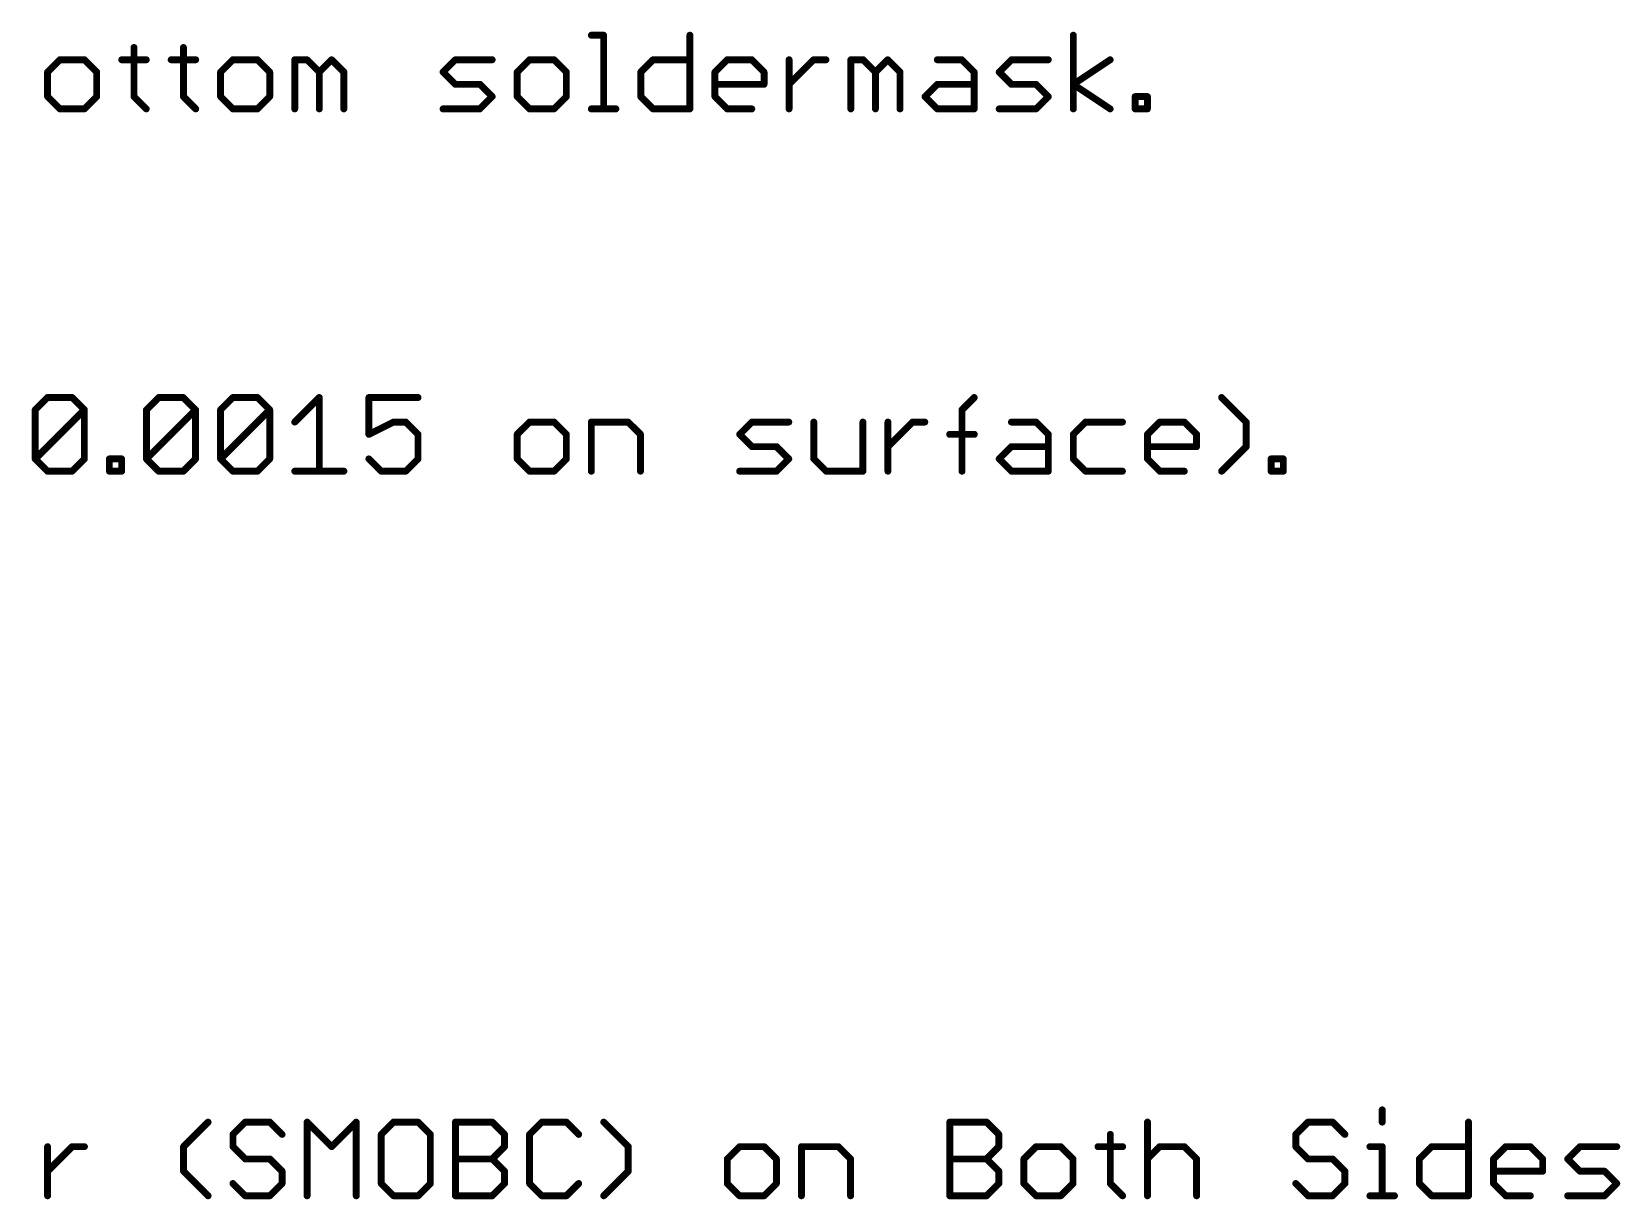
# Model space of a CAD drawing. Extents: x -1.41 to 8.41, y -3.01 to 3.01.
# Drawn here: x 5.614 to 6.994, y 0.085 to 1.1 of the extents above; entities that cross this region are included whole.
import ezdxf

# ---------------------------------------------------------------- set-up
doc = ezdxf.new("R2010")
doc.units = 0
doc.layers.add('52', color=253, linetype='CONTINUOUS')

msp = doc.modelspace()

# ---------------------------------------------------------------- linework, layer by layer
at = {"layer": '52', "const_width": 0.006}
for points in [[(6.099998, 1.097055), (6.110674, 1.097055)], [(6.110674, 1.097055), (6.110674, 1.033)], [(6.185671, 1.097055), (6.185671, 1.033)], [(6.518955, 1.033), (6.518955, 1.097055)], [(5.638004, 1.075703), (5.627328, 1.065027)], [(5.659356, 1.075703), (5.638004, 1.075703)], [(5.670031, 1.065027), (5.659356, 1.075703)], [(5.691783, 1.075703), (5.713135, 1.075703)], [(5.702459, 1.086379), (5.702459, 1.043676)], [(5.734753, 1.075703), (5.756105, 1.075703)], [(5.745429, 1.086379), (5.745429, 1.043676)], [(5.788399, 1.075703), (5.777723, 1.065027)], [(5.80975, 1.075703), (5.788399, 1.075703)], [(5.820426, 1.065027), (5.80975, 1.075703)], [(5.842178, 1.033), (5.842178, 1.075703)], [(5.842178, 1.075703), (5.852854, 1.075703)], [(5.852854, 1.075703), (5.86353, 1.065027)], [(5.86353, 1.065027), (5.874205, 1.075703)], [(5.874205, 1.075703), (5.884881, 1.065027)], [(5.971088, 1.065027), (5.981764, 1.075703)], [(5.981764, 1.075703), (6.013791, 1.075703)], [(6.046219, 1.075703), (6.035543, 1.065027)], [(6.06757, 1.075703), (6.046219, 1.075703)], [(6.078246, 1.065027), (6.06757, 1.075703)], [(6.142968, 1.065027), (6.153644, 1.075703)], [(6.153644, 1.075703), (6.185671, 1.075703)], [(6.207423, 1.065027), (6.218099, 1.075703)], [(6.218099, 1.075703), (6.23945, 1.075703)], [(6.23945, 1.075703), (6.250126, 1.065027)], [(6.271878, 1.033), (6.271878, 1.075703)], [(6.271878, 1.054352), (6.293229, 1.075703)], [(6.293229, 1.075703), (6.303905, 1.075703)], [(6.32559, 1.033), (6.32559, 1.075703)], [(6.32559, 1.075703), (6.336266, 1.075703)], [(6.336266, 1.075703), (6.346942, 1.065027)], [(6.346942, 1.065027), (6.357618, 1.075703)], [(6.357618, 1.075703), (6.368294, 1.065027)], [(6.400721, 1.075703), (6.422073, 1.075703)], [(6.422073, 1.075703), (6.432749, 1.065027)], [(6.4545, 1.065027), (6.465176, 1.075703)], [(6.465176, 1.075703), (6.497203, 1.075703)], [(6.518955, 1.054352), (6.550983, 1.075703)], [(5.627328, 1.065027), (5.627328, 1.043676)], [(5.670031, 1.043676), (5.670031, 1.065027)], [(5.777723, 1.065027), (5.777723, 1.043676)], [(5.820426, 1.043676), (5.820426, 1.065027)], [(5.86353, 1.065027), (5.86353, 1.033)], [(5.884881, 1.065027), (5.884881, 1.033)], [(5.981764, 1.054352), (5.971088, 1.065027)], [(6.035543, 1.065027), (6.035543, 1.043676)], [(6.078246, 1.043676), (6.078246, 1.065027)], [(6.142968, 1.043676), (6.142968, 1.065027)], [(6.207423, 1.043676), (6.207423, 1.065027)], [(6.250126, 1.065027), (6.250126, 1.054352)], [(6.346942, 1.065027), (6.346942, 1.033)], [(6.368294, 1.065027), (6.368294, 1.033)], [(6.432749, 1.065027), (6.432749, 1.033)], [(6.465176, 1.054352), (6.4545, 1.065027)], [(6.003115, 1.054352), (5.981764, 1.054352)], [(6.013791, 1.043676), (6.003115, 1.054352)], [(6.250126, 1.054352), (6.207423, 1.054352)], [(6.390045, 1.043676), (6.400721, 1.054352)], [(6.400721, 1.054352), (6.432749, 1.054352)], [(6.486528, 1.054352), (6.465176, 1.054352)], [(6.497203, 1.043676), (6.486528, 1.054352)], [(6.550983, 1.033), (6.518955, 1.054352)], [(5.627328, 1.043676), (5.638004, 1.033)], [(5.638004, 1.033), (5.659356, 1.033)], [(5.659356, 1.033), (5.670031, 1.043676)], [(5.702459, 1.043676), (5.713135, 1.033)], [(5.745429, 1.043676), (5.756105, 1.033)], [(5.777723, 1.043676), (5.788399, 1.033)], [(5.788399, 1.033), (5.80975, 1.033)], [(5.80975, 1.033), (5.820426, 1.043676)], [(5.971088, 1.033), (6.003115, 1.033)], [(6.003115, 1.033), (6.013791, 1.043676)], [(6.035543, 1.043676), (6.046219, 1.033)], [(6.046219, 1.033), (6.06757, 1.033)], [(6.06757, 1.033), (6.078246, 1.043676)], [(6.099998, 1.033), (6.12135, 1.033)], [(6.153644, 1.033), (6.142968, 1.043676)], [(6.185671, 1.033), (6.153644, 1.033)], [(6.218099, 1.033), (6.207423, 1.043676)], [(6.23945, 1.033), (6.218099, 1.033)], [(6.400721, 1.033), (6.390045, 1.043676)], [(6.432749, 1.033), (6.400721, 1.033)], [(6.4545, 1.033), (6.486528, 1.033)], [(6.486528, 1.033), (6.497203, 1.043676)], [(6.572668, 1.033), (6.572668, 1.043676)], [(6.572668, 1.043676), (6.583344, 1.043676)], [(6.583344, 1.033), (6.572668, 1.033)], [(6.583344, 1.043676), (6.583344, 1.033)], [(5.616586, 0.771379), (5.627261, 0.782055)], [(5.616586, 0.728676), (5.616586, 0.771379)], [(5.616586, 0.728676), (5.659289, 0.771379)], [(5.627261, 0.782055), (5.648613, 0.782055)], [(5.648613, 0.782055), (5.659289, 0.771379)], [(5.659289, 0.771379), (5.659289, 0.728676)], [(5.713268, 0.771379), (5.723944, 0.782055)], [(5.713268, 0.728676), (5.713268, 0.771379)], [(5.713268, 0.728676), (5.755971, 0.771379)], [(5.723944, 0.782055), (5.745296, 0.782055)], [(5.745296, 0.782055), (5.755971, 0.771379)], [(5.755971, 0.771379), (5.755971, 0.728676)], [(5.777723, 0.771379), (5.788399, 0.782055)], [(5.777723, 0.728676), (5.777723, 0.771379)], [(5.777723, 0.728676), (5.820426, 0.771379)], [(5.788399, 0.782055), (5.80975, 0.782055)], [(5.80975, 0.782055), (5.820426, 0.771379)], [(5.820426, 0.771379), (5.820426, 0.728676)], [(5.842178, 0.760703), (5.86353, 0.782055)], [(5.86353, 0.782055), (5.86353, 0.718)], [(5.949336, 0.782055), (5.906633, 0.782055)], [(5.906633, 0.782055), (5.906633, 0.750027)], [(6.422206, 0.771379), (6.432882, 0.782055)], [(6.422206, 0.718), (6.422206, 0.771379)], [(6.669217, 0.760703), (6.647865, 0.782055)], [(5.906633, 0.750027), (5.927985, 0.760703)], [(5.927985, 0.760703), (5.93866, 0.760703)], [(5.93866, 0.760703), (5.949336, 0.750027)], [(6.046219, 0.760703), (6.035543, 0.750027)], [(6.06757, 0.760703), (6.046219, 0.760703)], [(6.078246, 0.750027), (6.06757, 0.760703)], [(6.099998, 0.718), (6.099998, 0.760703)], [(6.099998, 0.760703), (6.132025, 0.760703)], [(6.132025, 0.760703), (6.142701, 0.750027)], [(6.228908, 0.750027), (6.239584, 0.760703)], [(6.239584, 0.760703), (6.271611, 0.760703)], [(6.293363, 0.760703), (6.293363, 0.728676)], [(6.336066, 0.718), (6.336066, 0.760703)], [(6.357818, 0.718), (6.357818, 0.760703)], [(6.357818, 0.739352), (6.379169, 0.760703)], [(6.379169, 0.760703), (6.389845, 0.760703)], [(6.465176, 0.760703), (6.486528, 0.760703)], [(6.486528, 0.760703), (6.497203, 0.750027)], [(6.529631, 0.760703), (6.518955, 0.750027)], [(6.561658, 0.760703), (6.529631, 0.760703)], [(6.58341, 0.750027), (6.594086, 0.760703)], [(6.594086, 0.760703), (6.615438, 0.760703)], [(6.615438, 0.760703), (6.626113, 0.750027)], [(6.669217, 0.739352), (6.669217, 0.760703)], [(5.949336, 0.750027), (5.949336, 0.728676)], [(6.035543, 0.750027), (6.035543, 0.728676)], [(6.078246, 0.728676), (6.078246, 0.750027)], [(6.142701, 0.750027), (6.142701, 0.718)], [(6.239584, 0.739352), (6.228908, 0.750027)], [(6.41153, 0.750027), (6.432882, 0.750027)], [(6.497203, 0.750027), (6.497203, 0.718)], [(6.518955, 0.750027), (6.518955, 0.728676)], [(6.58341, 0.728676), (6.58341, 0.750027)], [(6.626113, 0.750027), (6.626113, 0.739352)], [(6.260935, 0.739352), (6.239584, 0.739352)], [(6.271611, 0.728676), (6.260935, 0.739352)], [(6.4545, 0.728676), (6.465176, 0.739352)], [(6.465176, 0.739352), (6.497203, 0.739352)], [(6.626113, 0.739352), (6.58341, 0.739352)], [(6.647865, 0.718), (6.669217, 0.739352)], [(5.627261, 0.718), (5.616586, 0.728676)], [(5.648613, 0.718), (5.627261, 0.718)], [(5.659289, 0.728676), (5.648613, 0.718)], [(5.681041, 0.718), (5.681041, 0.728676)], [(5.681041, 0.728676), (5.691716, 0.728676)], [(5.691716, 0.718), (5.681041, 0.718)], [(5.691716, 0.728676), (5.691716, 0.718)], [(5.723944, 0.718), (5.713268, 0.728676)], [(5.745296, 0.718), (5.723944, 0.718)], [(5.755971, 0.728676), (5.745296, 0.718)], [(5.788399, 0.718), (5.777723, 0.728676)], [(5.80975, 0.718), (5.788399, 0.718)], [(5.820426, 0.728676), (5.80975, 0.718)], [(5.842178, 0.718), (5.884881, 0.718)], [(5.917309, 0.718), (5.906633, 0.728676)], [(5.93866, 0.718), (5.917309, 0.718)], [(5.949336, 0.728676), (5.93866, 0.718)], [(6.035543, 0.728676), (6.046219, 0.718)], [(6.046219, 0.718), (6.06757, 0.718)], [(6.06757, 0.718), (6.078246, 0.728676)], [(6.228908, 0.718), (6.260935, 0.718)], [(6.260935, 0.718), (6.271611, 0.728676)], [(6.293363, 0.728676), (6.304039, 0.718)], [(6.304039, 0.718), (6.336066, 0.718)], [(6.465176, 0.718), (6.4545, 0.728676)], [(6.497203, 0.718), (6.465176, 0.718)], [(6.518955, 0.728676), (6.529631, 0.718)], [(6.529631, 0.718), (6.561658, 0.718)], [(6.594086, 0.718), (6.58341, 0.728676)], [(6.615438, 0.718), (6.594086, 0.718)], [(6.690835, 0.718), (6.690835, 0.728676)], [(6.690835, 0.728676), (6.701511, 0.728676)], [(6.701511, 0.718), (6.690835, 0.718)], [(6.701511, 0.728676), (6.701511, 0.718)], [(6.787451, 0.16273), (6.787451, 0.152055)], [(5.745496, 0.130703), (5.766847, 0.152055)], [(5.799141, 0.152055), (5.788466, 0.141379)], [(5.820493, 0.152055), (5.799141, 0.152055)], [(5.831169, 0.141379), (5.820493, 0.152055)], [(5.852921, 0.088), (5.852921, 0.152055)], [(5.852921, 0.152055), (5.874272, 0.130703)], [(5.874272, 0.130703), (5.895624, 0.152055)], [(5.895624, 0.152055), (5.895624, 0.088)], [(5.928051, 0.152055), (5.917376, 0.141379)], [(5.949403, 0.152055), (5.928051, 0.152055)], [(5.960079, 0.141379), (5.949403, 0.152055)], [(5.981831, 0.088), (5.981831, 0.152055)], [(5.981831, 0.152055), (6.013858, 0.152055)], [(6.013858, 0.152055), (6.024534, 0.141379)], [(6.056961, 0.152055), (6.046286, 0.141379)], [(6.078313, 0.152055), (6.056961, 0.152055)], [(6.088989, 0.141379), (6.078313, 0.152055)], [(6.132092, 0.130703), (6.110741, 0.152055)], [(6.41153, 0.088), (6.41153, 0.152055)], [(6.41153, 0.152055), (6.443558, 0.152055)], [(6.443558, 0.152055), (6.454234, 0.141379)], [(6.58341, 0.152055), (6.58341, 0.088)], [(6.722996, 0.152055), (6.71232, 0.141379)], [(6.744348, 0.152055), (6.722996, 0.152055)], [(6.755023, 0.141379), (6.744348, 0.152055)], [(6.862448, 0.152055), (6.862448, 0.088)], [(5.788466, 0.141379), (5.788466, 0.130703)], [(5.917376, 0.141379), (5.917376, 0.098676)], [(5.960079, 0.098676), (5.960079, 0.141379)], [(6.024534, 0.141379), (6.024534, 0.130703)], [(6.046286, 0.141379), (6.046286, 0.098676)], [(6.454234, 0.141379), (6.454234, 0.130703)], [(6.551116, 0.141379), (6.551116, 0.098676)], [(6.71232, 0.141379), (6.71232, 0.130703)], [(5.627328, 0.088), (5.627328, 0.130703)], [(5.627328, 0.109352), (5.64868, 0.130703)], [(5.64868, 0.130703), (5.659356, 0.130703)], [(5.745496, 0.109352), (5.745496, 0.130703)], [(5.788466, 0.130703), (5.799141, 0.120027)], [(6.024534, 0.130703), (6.013858, 0.120027)], [(6.132092, 0.109352), (6.132092, 0.130703)], [(6.228841, 0.130703), (6.218165, 0.120027)], [(6.250193, 0.130703), (6.228841, 0.130703)], [(6.260869, 0.120027), (6.250193, 0.130703)], [(6.28262, 0.088), (6.28262, 0.130703)], [(6.28262, 0.130703), (6.314648, 0.130703)], [(6.314648, 0.130703), (6.325324, 0.120027)], [(6.454234, 0.130703), (6.443558, 0.120027)], [(6.486661, 0.130703), (6.475985, 0.120027)], [(6.508013, 0.130703), (6.486661, 0.130703)], [(6.518688, 0.120027), (6.508013, 0.130703)], [(6.54044, 0.130703), (6.561792, 0.130703)], [(6.58341, 0.120027), (6.594086, 0.130703)], [(6.594086, 0.130703), (6.615438, 0.130703)], [(6.615438, 0.130703), (6.626113, 0.120027)], [(6.71232, 0.130703), (6.722996, 0.120027)], [(6.776775, 0.130703), (6.787451, 0.130703)], [(6.787451, 0.130703), (6.787451, 0.088)], [(6.819745, 0.120027), (6.830421, 0.130703)], [(6.830421, 0.130703), (6.862448, 0.130703)], [(6.8842, 0.120027), (6.894876, 0.130703)], [(6.894876, 0.130703), (6.916227, 0.130703)], [(6.916227, 0.130703), (6.926903, 0.120027)], [(6.948655, 0.120027), (6.959331, 0.130703)], [(6.959331, 0.130703), (6.991358, 0.130703)], [(5.766847, 0.088), (5.745496, 0.109352)], [(5.799141, 0.120027), (5.820493, 0.120027)], [(5.820493, 0.120027), (5.831169, 0.109352)], [(5.831169, 0.109352), (5.831169, 0.098676)], [(5.981831, 0.120027), (6.013858, 0.120027)], [(6.013858, 0.120027), (6.024534, 0.109352)], [(6.024534, 0.109352), (6.024534, 0.098676)], [(6.110741, 0.088), (6.132092, 0.109352)], [(6.218165, 0.120027), (6.218165, 0.098676)], [(6.260869, 0.098676), (6.260869, 0.120027)], [(6.325324, 0.120027), (6.325324, 0.088)], [(6.41153, 0.120027), (6.443558, 0.120027)], [(6.443558, 0.120027), (6.454234, 0.109352)], [(6.454234, 0.109352), (6.454234, 0.098676)], [(6.475985, 0.120027), (6.475985, 0.098676)], [(6.518688, 0.098676), (6.518688, 0.120027)], [(6.626113, 0.120027), (6.626113, 0.088)], [(6.722996, 0.120027), (6.744348, 0.120027)], [(6.744348, 0.120027), (6.755023, 0.109352)], [(6.755023, 0.109352), (6.755023, 0.098676)], [(6.819745, 0.098676), (6.819745, 0.120027)], [(6.8842, 0.098676), (6.8842, 0.120027)], [(6.926903, 0.109352), (6.8842, 0.109352)], [(6.926903, 0.120027), (6.926903, 0.109352)], [(6.959331, 0.109352), (6.948655, 0.120027)], [(6.980682, 0.109352), (6.959331, 0.109352)], [(6.991358, 0.098676), (6.980682, 0.109352)], [(5.799141, 0.088), (5.788466, 0.098676)], [(5.831169, 0.098676), (5.820493, 0.088)], [(5.917376, 0.098676), (5.928051, 0.088)], [(5.949403, 0.088), (5.960079, 0.098676)], [(6.024534, 0.098676), (6.013858, 0.088)], [(6.046286, 0.098676), (6.056961, 0.088)], [(6.078313, 0.088), (6.088989, 0.098676)], [(6.218165, 0.098676), (6.228841, 0.088)], [(6.250193, 0.088), (6.260869, 0.098676)], [(6.454234, 0.098676), (6.443558, 0.088)], [(6.475985, 0.098676), (6.486661, 0.088)], [(6.508013, 0.088), (6.518688, 0.098676)], [(6.551116, 0.098676), (6.561792, 0.088)], [(6.722996, 0.088), (6.71232, 0.098676)], [(6.755023, 0.098676), (6.744348, 0.088)], [(6.830421, 0.088), (6.819745, 0.098676)], [(6.894876, 0.088), (6.8842, 0.098676)], [(6.980682, 0.088), (6.991358, 0.098676)], [(5.820493, 0.088), (5.799141, 0.088)], [(5.928051, 0.088), (5.949403, 0.088)], [(6.013858, 0.088), (5.981831, 0.088)], [(6.056961, 0.088), (6.078313, 0.088)], [(6.228841, 0.088), (6.250193, 0.088)], [(6.443558, 0.088), (6.41153, 0.088)], [(6.486661, 0.088), (6.508013, 0.088)], [(6.744348, 0.088), (6.722996, 0.088)], [(6.776775, 0.088), (6.798127, 0.088)], [(6.862448, 0.088), (6.830421, 0.088)], [(6.916227, 0.088), (6.894876, 0.088)], [(6.948655, 0.088), (6.980682, 0.088)]]:
    msp.add_lwpolyline(points, dxfattribs=at)
at = {"layer": '52', "const_width": 0.003}
for points in [[(6.099998, 1.098555, 1), (6.099998, 1.095555)], [(6.112174, 1.097055, 1), (6.109174, 1.097055)], [(6.110674, 1.095555, 1), (6.110674, 1.098555)], [(6.187171, 1.097055, 1), (6.184171, 1.097055)], [(6.520455, 1.097055, 1), (6.517455, 1.097055)], [(5.638004, 1.077203, 1), (5.638004, 1.074203)], [(5.639065, 1.074642, 1), (5.636943, 1.076764)], [(5.660416, 1.076764, 1), (5.658295, 1.074642)], [(5.659356, 1.074203, 1), (5.659356, 1.077203)], [(5.691783, 1.077203, 1), (5.691783, 1.074203)], [(5.703959, 1.086379, 1), (5.700959, 1.086379)], [(5.713135, 1.074203, 1), (5.713135, 1.077203)], [(5.734753, 1.077203, 1), (5.734753, 1.074203)], [(5.746929, 1.086379, 1), (5.743929, 1.086379)], [(5.756105, 1.074203, 1), (5.756105, 1.077203)], [(5.788399, 1.077203, 1), (5.788399, 1.074203)], [(5.78946, 1.074642, 1), (5.787338, 1.076764)], [(5.810811, 1.076764, 1), (5.80869, 1.074642)], [(5.80975, 1.074203, 1), (5.80975, 1.077203)], [(5.843678, 1.075703, 1), (5.840678, 1.075703)], [(5.842178, 1.077203, 1), (5.842178, 1.074203)], [(5.853914, 1.076764, 1), (5.851793, 1.074642)], [(5.852854, 1.074203, 1), (5.852854, 1.077203)], [(5.875266, 1.076764, 1), (5.873145, 1.074642)], [(5.875266, 1.074642, 1), (5.873145, 1.076764)], [(5.981764, 1.077203, 1), (5.981764, 1.074203)], [(5.982824, 1.074642, 1), (5.980703, 1.076764)], [(6.013791, 1.074203, 1), (6.013791, 1.077203)], [(6.046219, 1.077203, 1), (6.046219, 1.074203)], [(6.047279, 1.074642, 1), (6.045158, 1.076764)], [(6.068631, 1.076764, 1), (6.06651, 1.074642)], [(6.06757, 1.074203, 1), (6.06757, 1.077203)], [(6.153644, 1.077203, 1), (6.153644, 1.074203)], [(6.154704, 1.074642, 1), (6.152583, 1.076764)], [(6.185671, 1.074203, 1), (6.185671, 1.077203)], [(6.218099, 1.077203, 1), (6.218099, 1.074203)], [(6.219159, 1.074642, 1), (6.217038, 1.076764)], [(6.240511, 1.076764, 1), (6.23839, 1.074642)], [(6.23945, 1.074203, 1), (6.23945, 1.077203)], [(6.273378, 1.075703, 1), (6.270378, 1.075703)], [(6.293229, 1.077203, 1), (6.293229, 1.074203)], [(6.29429, 1.074642, 1), (6.292169, 1.076764)], [(6.303905, 1.074203, 1), (6.303905, 1.077203)], [(6.32709, 1.075703, 1), (6.32409, 1.075703)], [(6.32559, 1.077203, 1), (6.32559, 1.074203)], [(6.337327, 1.076764, 1), (6.335205, 1.074642)], [(6.336266, 1.074203, 1), (6.336266, 1.077203)], [(6.358678, 1.076764, 1), (6.356557, 1.074642)], [(6.358678, 1.074642, 1), (6.356557, 1.076764)], [(6.400721, 1.077203, 1), (6.400721, 1.074203)], [(6.423133, 1.076764, 1), (6.421012, 1.074642)], [(6.422073, 1.074203, 1), (6.422073, 1.077203)], [(6.465176, 1.077203, 1), (6.465176, 1.074203)], [(6.466237, 1.074642, 1), (6.464115, 1.076764)], [(6.497203, 1.074203, 1), (6.497203, 1.077203)], [(6.551815, 1.074455, 1), (6.550151, 1.076951)], [(5.628828, 1.065027, 1), (5.625828, 1.065027)], [(5.626268, 1.066088, 1), (5.628389, 1.063967)], [(5.671531, 1.065027, 1), (5.668531, 1.065027)], [(5.668971, 1.063967, 1), (5.671092, 1.066088)], [(5.779223, 1.065027, 1), (5.776223, 1.065027)], [(5.776663, 1.066088, 1), (5.778784, 1.063967)], [(5.821926, 1.065027, 1), (5.818926, 1.065027)], [(5.819366, 1.063967, 1), (5.821487, 1.066088)], [(5.86503, 1.065027, 1), (5.86203, 1.065027)], [(5.862469, 1.066088, 1), (5.86459, 1.063967)], [(5.862469, 1.063967, 1), (5.86459, 1.066088)], [(5.886381, 1.065027, 1), (5.883381, 1.065027)], [(5.883821, 1.063967, 1), (5.885942, 1.066088)], [(5.972149, 1.066088, 1), (5.970027, 1.063967)], [(5.970027, 1.066088, 1), (5.972149, 1.063967)], [(6.037043, 1.065027, 1), (6.034043, 1.065027)], [(6.034482, 1.066088, 1), (6.036604, 1.063967)], [(6.079746, 1.065027, 1), (6.076746, 1.065027)], [(6.077186, 1.063967, 1), (6.079307, 1.066088)], [(6.144468, 1.065027, 1), (6.141468, 1.065027)], [(6.141907, 1.066088, 1), (6.144029, 1.063967)], [(6.208923, 1.065027, 1), (6.205923, 1.065027)], [(6.206362, 1.066088, 1), (6.208484, 1.063967)], [(6.251626, 1.065027, 1), (6.248626, 1.065027)], [(6.249065, 1.063967, 1), (6.251187, 1.066088)], [(6.348442, 1.065027, 1), (6.345442, 1.065027)], [(6.345881, 1.066088, 1), (6.348003, 1.063967)], [(6.345881, 1.063967, 1), (6.348003, 1.066088)], [(6.369794, 1.065027, 1), (6.366794, 1.065027)], [(6.367233, 1.063967, 1), (6.369354, 1.066088)], [(6.434249, 1.065027, 1), (6.431249, 1.065027)], [(6.431688, 1.063967, 1), (6.433809, 1.066088)], [(6.455561, 1.066088, 1), (6.45344, 1.063967)], [(6.45344, 1.066088, 1), (6.455561, 1.063967)], [(5.981764, 1.055852, 1), (5.981764, 1.052852)], [(5.980703, 1.053291, 1), (5.982824, 1.055412)], [(6.004176, 1.055412, 1), (6.002055, 1.053291)], [(6.003115, 1.052852, 1), (6.003115, 1.055852)], [(6.207423, 1.055852, 1), (6.207423, 1.052852)], [(6.248626, 1.054352, 1), (6.251626, 1.054352)], [(6.250126, 1.052852, 1), (6.250126, 1.055852)], [(6.270817, 1.055412, 1), (6.272939, 1.053291)], [(6.400721, 1.055852, 1), (6.400721, 1.052852)], [(6.401782, 1.053291, 1), (6.39966, 1.055412)], [(6.432749, 1.052852, 1), (6.432749, 1.055852)], [(6.465176, 1.055852, 1), (6.465176, 1.052852)], [(6.464115, 1.053291, 1), (6.466237, 1.055412)], [(6.487588, 1.055412, 1), (6.485467, 1.053291)], [(6.486528, 1.052852, 1), (6.486528, 1.055852)], [(6.519787, 1.0556, 1), (6.518123, 1.053103)], [(6.518123, 1.0556, 1), (6.519787, 1.053103)], [(5.625828, 1.043676, 1), (5.628828, 1.043676)], [(5.628389, 1.044736, 1), (5.626268, 1.042615)], [(5.638004, 1.0345, 1), (5.638004, 1.0315)], [(5.659356, 1.0315, 1), (5.659356, 1.0345)], [(5.668531, 1.043676, 1), (5.671531, 1.043676)], [(5.671092, 1.042615, 1), (5.668971, 1.044736)], [(5.70352, 1.044736, 1), (5.701398, 1.042615)], [(5.700959, 1.043676, 1), (5.703959, 1.043676)], [(5.74649, 1.044736, 1), (5.744368, 1.042615)], [(5.743929, 1.043676, 1), (5.746929, 1.043676)], [(5.776223, 1.043676, 1), (5.779223, 1.043676)], [(5.778784, 1.044736, 1), (5.776663, 1.042615)], [(5.788399, 1.0345, 1), (5.788399, 1.0315)], [(5.80975, 1.0315, 1), (5.80975, 1.0345)], [(5.818926, 1.043676, 1), (5.821926, 1.043676)], [(5.821487, 1.042615, 1), (5.819366, 1.044736)], [(5.971088, 1.0345, 1), (5.971088, 1.0315)], [(6.003115, 1.0315, 1), (6.003115, 1.0345)], [(6.014852, 1.042615, 1), (6.012731, 1.044736)], [(6.012731, 1.042615, 1), (6.014852, 1.044736)], [(6.036604, 1.044736, 1), (6.034482, 1.042615)], [(6.034043, 1.043676, 1), (6.037043, 1.043676)], [(6.046219, 1.0345, 1), (6.046219, 1.0315)], [(6.06757, 1.0315, 1), (6.06757, 1.0345)], [(6.076746, 1.043676, 1), (6.079746, 1.043676)], [(6.079307, 1.042615, 1), (6.077186, 1.044736)], [(6.099998, 1.0345, 1), (6.099998, 1.0315)], [(6.12135, 1.0315, 1), (6.12135, 1.0345)], [(6.144029, 1.044736, 1), (6.141907, 1.042615)], [(6.141468, 1.043676, 1), (6.144468, 1.043676)], [(6.153644, 1.0345, 1), (6.153644, 1.0315)], [(6.185671, 1.0315, 1), (6.185671, 1.0345)], [(6.208484, 1.044736, 1), (6.206362, 1.042615)], [(6.205923, 1.043676, 1), (6.208923, 1.043676)], [(6.218099, 1.0345, 1), (6.218099, 1.0315)], [(6.23945, 1.0315, 1), (6.23945, 1.0345)], [(6.391106, 1.044736, 1), (6.388985, 1.042615)], [(6.388985, 1.044736, 1), (6.391106, 1.042615)], [(6.400721, 1.0345, 1), (6.400721, 1.0315)], [(6.432749, 1.0315, 1), (6.432749, 1.0345)], [(6.4545, 1.0345, 1), (6.4545, 1.0315)], [(6.486528, 1.0315, 1), (6.486528, 1.0345)], [(6.498264, 1.042615, 1), (6.496143, 1.044736)], [(6.496143, 1.042615, 1), (6.498264, 1.044736)], [(6.550151, 1.031752, 1), (6.551815, 1.034248)], [(6.574168, 1.043676, 1), (6.571168, 1.043676)], [(6.572668, 1.045176, 1), (6.572668, 1.042176)], [(6.572668, 1.0345, 1), (6.572668, 1.0315)], [(6.584844, 1.043676, 1), (6.581844, 1.043676)], [(6.583344, 1.042176, 1), (6.583344, 1.045176)], [(6.583344, 1.0315, 1), (6.583344, 1.0345)], [(5.636943, 1.031939, 1), (5.639065, 1.034061)], [(5.658295, 1.034061, 1), (5.660416, 1.031939)], [(5.712074, 1.031939, 1), (5.714195, 1.034061)], [(5.755044, 1.031939, 1), (5.757165, 1.034061)], [(5.787338, 1.031939, 1), (5.78946, 1.034061)], [(5.80869, 1.034061, 1), (5.810811, 1.031939)], [(5.840678, 1.033, 1), (5.843678, 1.033)], [(5.86203, 1.033, 1), (5.86503, 1.033)], [(5.883381, 1.033, 1), (5.886381, 1.033)], [(6.002055, 1.034061, 1), (6.004176, 1.031939)], [(6.045158, 1.031939, 1), (6.047279, 1.034061)], [(6.06651, 1.034061, 1), (6.068631, 1.031939)], [(6.109174, 1.033, 1), (6.112174, 1.033)], [(6.152583, 1.031939, 1), (6.154704, 1.034061)], [(6.184171, 1.033, 1), (6.187171, 1.033)], [(6.217038, 1.031939, 1), (6.219159, 1.034061)], [(6.270378, 1.033, 1), (6.273378, 1.033)], [(6.32409, 1.033, 1), (6.32709, 1.033)], [(6.345442, 1.033, 1), (6.348442, 1.033)], [(6.366794, 1.033, 1), (6.369794, 1.033)], [(6.39966, 1.031939, 1), (6.401782, 1.034061)], [(6.431249, 1.033, 1), (6.434249, 1.033)], [(6.485467, 1.034061, 1), (6.487588, 1.031939)], [(6.517455, 1.033, 1), (6.520455, 1.033)], [(6.571168, 1.033, 1), (6.574168, 1.033)], [(6.581844, 1.033, 1), (6.584844, 1.033)], [(5.615525, 0.77244, 1), (5.617646, 0.770318)], [(5.618086, 0.771379, 1), (5.615086, 0.771379)], [(5.627261, 0.783555, 1), (5.627261, 0.780555)], [(5.628322, 0.780994, 1), (5.626201, 0.783115)], [(5.649674, 0.783115, 1), (5.647552, 0.780994)], [(5.648613, 0.780555, 1), (5.648613, 0.783555)], [(5.660789, 0.771379, 1), (5.657789, 0.771379)], [(5.66035, 0.770318, 1), (5.658228, 0.77244)], [(5.658228, 0.770318, 1), (5.66035, 0.77244)], [(5.714768, 0.771379, 1), (5.711768, 0.771379)], [(5.712208, 0.77244, 1), (5.714329, 0.770318)], [(5.723944, 0.783555, 1), (5.723944, 0.780555)], [(5.725005, 0.780994, 1), (5.722883, 0.783115)], [(5.746356, 0.783115, 1), (5.744235, 0.780994)], [(5.745296, 0.780555, 1), (5.745296, 0.783555)], [(5.757471, 0.771379, 1), (5.754471, 0.771379)], [(5.757032, 0.770318, 1), (5.754911, 0.77244)], [(5.754911, 0.770318, 1), (5.757032, 0.77244)], [(5.779223, 0.771379, 1), (5.776223, 0.771379)], [(5.776663, 0.77244, 1), (5.778784, 0.770318)], [(5.788399, 0.783555, 1), (5.788399, 0.780555)], [(5.78946, 0.780994, 1), (5.787338, 0.783115)], [(5.810811, 0.783115, 1), (5.80869, 0.780994)], [(5.80975, 0.780555, 1), (5.80975, 0.783555)], [(5.821926, 0.771379, 1), (5.818926, 0.771379)], [(5.821487, 0.770318, 1), (5.819366, 0.77244)], [(5.819366, 0.770318, 1), (5.821487, 0.77244)], [(5.86503, 0.782055, 1), (5.86203, 0.782055)], [(5.86459, 0.780994, 1), (5.862469, 0.783115)], [(5.906633, 0.783555, 1), (5.906633, 0.780555)], [(5.908133, 0.782055, 1), (5.905133, 0.782055)], [(5.949336, 0.780555, 1), (5.949336, 0.783555)], [(6.423706, 0.771379, 1), (6.420706, 0.771379)], [(6.421145, 0.77244, 1), (6.423267, 0.770318)], [(6.433943, 0.780994, 1), (6.431821, 0.783115)], [(6.648926, 0.783115, 1), (6.646805, 0.780994)], [(5.841117, 0.761764, 1), (5.843239, 0.759642)], [(5.927985, 0.762203, 1), (5.927985, 0.759203)], [(5.928655, 0.759361, 1), (5.927314, 0.762045)], [(5.939721, 0.761764, 1), (5.9376, 0.759642)], [(5.93866, 0.759203, 1), (5.93866, 0.762203)], [(6.046219, 0.762203, 1), (6.046219, 0.759203)], [(6.047279, 0.759642, 1), (6.045158, 0.761764)], [(6.068631, 0.761764, 1), (6.06651, 0.759642)], [(6.06757, 0.759203, 1), (6.06757, 0.762203)], [(6.101498, 0.760703, 1), (6.098498, 0.760703)], [(6.099998, 0.762203, 1), (6.099998, 0.759203)], [(6.133086, 0.761764, 1), (6.130965, 0.759642)], [(6.132025, 0.759203, 1), (6.132025, 0.762203)], [(6.239584, 0.762203, 1), (6.239584, 0.759203)], [(6.240644, 0.759642, 1), (6.238523, 0.761764)], [(6.271611, 0.759203, 1), (6.271611, 0.762203)], [(6.294863, 0.760703, 1), (6.291863, 0.760703)], [(6.337566, 0.760703, 1), (6.334566, 0.760703)], [(6.359318, 0.760703, 1), (6.356318, 0.760703)], [(6.379169, 0.762203, 1), (6.379169, 0.759203)], [(6.38023, 0.759642, 1), (6.378109, 0.761764)], [(6.389845, 0.759203, 1), (6.389845, 0.762203)], [(6.465176, 0.762203, 1), (6.465176, 0.759203)], [(6.487588, 0.761764, 1), (6.485467, 0.759642)], [(6.486528, 0.759203, 1), (6.486528, 0.762203)], [(6.529631, 0.762203, 1), (6.529631, 0.759203)], [(6.530692, 0.759642, 1), (6.52857, 0.761764)], [(6.561658, 0.759203, 1), (6.561658, 0.762203)], [(6.594086, 0.762203, 1), (6.594086, 0.759203)], [(6.595147, 0.759642, 1), (6.593025, 0.761764)], [(6.616498, 0.761764, 1), (6.614377, 0.759642)], [(6.615438, 0.759203, 1), (6.615438, 0.762203)], [(6.670717, 0.760703, 1), (6.667717, 0.760703)], [(6.668156, 0.759642, 1), (6.670277, 0.761764)], [(5.905962, 0.751369, 1), (5.907304, 0.748686)], [(5.905133, 0.750027, 1), (5.908133, 0.750027)], [(5.950836, 0.750027, 1), (5.947836, 0.750027)], [(5.948276, 0.748967, 1), (5.950397, 0.751088)], [(6.037043, 0.750027, 1), (6.034043, 0.750027)], [(6.034482, 0.751088, 1), (6.036604, 0.748967)], [(6.079746, 0.750027, 1), (6.076746, 0.750027)], [(6.077186, 0.748967, 1), (6.079307, 0.751088)], [(6.144201, 0.750027, 1), (6.141201, 0.750027)], [(6.14164, 0.748967, 1), (6.143762, 0.751088)], [(6.229969, 0.751088, 1), (6.227847, 0.748967)], [(6.227847, 0.751088, 1), (6.229969, 0.748967)], [(6.41153, 0.751527, 1), (6.41153, 0.748527)], [(6.432882, 0.748527, 1), (6.432882, 0.751527)], [(6.498703, 0.750027, 1), (6.495703, 0.750027)], [(6.496143, 0.748967, 1), (6.498264, 0.751088)], [(6.520455, 0.750027, 1), (6.517455, 0.750027)], [(6.517895, 0.751088, 1), (6.520016, 0.748967)], [(6.58491, 0.750027, 1), (6.58191, 0.750027)], [(6.58235, 0.751088, 1), (6.584471, 0.748967)], [(6.627613, 0.750027, 1), (6.624613, 0.750027)], [(6.625053, 0.748967, 1), (6.627174, 0.751088)], [(6.239584, 0.740852, 1), (6.239584, 0.737852)], [(6.238523, 0.738291, 1), (6.240644, 0.740412)], [(6.261996, 0.740412, 1), (6.259875, 0.738291)], [(6.260935, 0.737852, 1), (6.260935, 0.740852)], [(6.356757, 0.740412, 1), (6.358879, 0.738291)], [(6.465176, 0.740852, 1), (6.465176, 0.737852)], [(6.466237, 0.738291, 1), (6.464115, 0.740412)], [(6.497203, 0.737852, 1), (6.497203, 0.740852)], [(6.58341, 0.740852, 1), (6.58341, 0.737852)], [(6.624613, 0.739352, 1), (6.627613, 0.739352)], [(6.626113, 0.737852, 1), (6.626113, 0.740852)], [(6.667717, 0.739352, 1), (6.670717, 0.739352)], [(6.670277, 0.738291, 1), (6.668156, 0.740412)], [(5.617646, 0.729736, 1), (5.615525, 0.727615)], [(5.615525, 0.729736, 1), (5.617646, 0.727615)], [(5.615086, 0.728676, 1), (5.618086, 0.728676)], [(5.627261, 0.7195, 1), (5.627261, 0.7165)], [(5.626201, 0.716939, 1), (5.628322, 0.719061)], [(5.647552, 0.719061, 1), (5.649674, 0.716939)], [(5.648613, 0.7165, 1), (5.648613, 0.7195)], [(5.657789, 0.728676, 1), (5.660789, 0.728676)], [(5.66035, 0.727615, 1), (5.658228, 0.729736)], [(5.682541, 0.728676, 1), (5.679541, 0.728676)], [(5.681041, 0.730176, 1), (5.681041, 0.727176)], [(5.681041, 0.7195, 1), (5.681041, 0.7165)], [(5.679541, 0.718, 1), (5.682541, 0.718)], [(5.693216, 0.728676, 1), (5.690216, 0.728676)], [(5.690216, 0.718, 1), (5.693216, 0.718)], [(5.691716, 0.727176, 1), (5.691716, 0.730176)], [(5.691716, 0.7165, 1), (5.691716, 0.7195)], [(5.711768, 0.728676, 1), (5.714768, 0.728676)], [(5.714329, 0.729736, 1), (5.712208, 0.727615)], [(5.712208, 0.729736, 1), (5.714329, 0.727615)], [(5.723944, 0.7195, 1), (5.723944, 0.7165)], [(5.722883, 0.716939, 1), (5.725005, 0.719061)], [(5.744235, 0.719061, 1), (5.746356, 0.716939)], [(5.745296, 0.7165, 1), (5.745296, 0.7195)], [(5.754471, 0.728676, 1), (5.757471, 0.728676)], [(5.757032, 0.727615, 1), (5.754911, 0.729736)], [(5.776223, 0.728676, 1), (5.779223, 0.728676)], [(5.778784, 0.729736, 1), (5.776663, 0.727615)], [(5.776663, 0.729736, 1), (5.778784, 0.727615)], [(5.788399, 0.7195, 1), (5.788399, 0.7165)], [(5.787338, 0.716939, 1), (5.78946, 0.719061)], [(5.80869, 0.719061, 1), (5.810811, 0.716939)], [(5.80975, 0.7165, 1), (5.80975, 0.7195)], [(5.818926, 0.728676, 1), (5.821926, 0.728676)], [(5.821487, 0.727615, 1), (5.819366, 0.729736)], [(5.842178, 0.7195, 1), (5.842178, 0.7165)], [(5.86203, 0.718, 1), (5.86503, 0.718)], [(5.884881, 0.7165, 1), (5.884881, 0.7195)], [(5.907694, 0.729736, 1), (5.905572, 0.727615)], [(5.917309, 0.7195, 1), (5.917309, 0.7165)], [(5.916248, 0.716939, 1), (5.918369, 0.719061)], [(5.9376, 0.719061, 1), (5.939721, 0.716939)], [(5.93866, 0.7165, 1), (5.93866, 0.7195)], [(5.947836, 0.728676, 1), (5.950836, 0.728676)], [(5.950397, 0.727615, 1), (5.948276, 0.729736)], [(6.036604, 0.729736, 1), (6.034482, 0.727615)], [(6.034043, 0.728676, 1), (6.037043, 0.728676)], [(6.046219, 0.7195, 1), (6.046219, 0.7165)], [(6.045158, 0.716939, 1), (6.047279, 0.719061)], [(6.06651, 0.719061, 1), (6.068631, 0.716939)], [(6.06757, 0.7165, 1), (6.06757, 0.7195)], [(6.076746, 0.728676, 1), (6.079746, 0.728676)], [(6.079307, 0.727615, 1), (6.077186, 0.729736)], [(6.098498, 0.718, 1), (6.101498, 0.718)], [(6.141201, 0.718, 1), (6.144201, 0.718)], [(6.228908, 0.7195, 1), (6.228908, 0.7165)], [(6.259875, 0.719061, 1), (6.261996, 0.716939)], [(6.260935, 0.7165, 1), (6.260935, 0.7195)], [(6.272672, 0.727615, 1), (6.27055, 0.729736)], [(6.27055, 0.727615, 1), (6.272672, 0.729736)], [(6.294424, 0.729736, 1), (6.292302, 0.727615)], [(6.291863, 0.728676, 1), (6.294863, 0.728676)], [(6.304039, 0.7195, 1), (6.304039, 0.7165)], [(6.302978, 0.716939, 1), (6.305099, 0.719061)], [(6.334566, 0.718, 1), (6.337566, 0.718)], [(6.336066, 0.7165, 1), (6.336066, 0.7195)], [(6.356318, 0.718, 1), (6.359318, 0.718)], [(6.420706, 0.718, 1), (6.423706, 0.718)], [(6.455561, 0.729736, 1), (6.45344, 0.727615)], [(6.45344, 0.729736, 1), (6.455561, 0.727615)], [(6.465176, 0.7195, 1), (6.465176, 0.7165)], [(6.464115, 0.716939, 1), (6.466237, 0.719061)], [(6.495703, 0.718, 1), (6.498703, 0.718)], [(6.497203, 0.7165, 1), (6.497203, 0.7195)], [(6.517455, 0.728676, 1), (6.520455, 0.728676)], [(6.520016, 0.729736, 1), (6.517895, 0.727615)], [(6.529631, 0.7195, 1), (6.529631, 0.7165)], [(6.52857, 0.716939, 1), (6.530692, 0.719061)], [(6.561658, 0.7165, 1), (6.561658, 0.7195)], [(6.58191, 0.728676, 1), (6.58491, 0.728676)], [(6.584471, 0.729736, 1), (6.58235, 0.727615)], [(6.594086, 0.7195, 1), (6.594086, 0.7165)], [(6.593025, 0.716939, 1), (6.595147, 0.719061)], [(6.615438, 0.7165, 1), (6.615438, 0.7195)], [(6.646805, 0.719061, 1), (6.648926, 0.716939)], [(6.692335, 0.728676, 1), (6.689335, 0.728676)], [(6.690835, 0.730176, 1), (6.690835, 0.727176)], [(6.690835, 0.7195, 1), (6.690835, 0.7165)], [(6.689335, 0.718, 1), (6.692335, 0.718)], [(6.703011, 0.728676, 1), (6.700011, 0.728676)], [(6.700011, 0.718, 1), (6.703011, 0.718)], [(6.701511, 0.727176, 1), (6.701511, 0.730176)], [(6.701511, 0.7165, 1), (6.701511, 0.7195)], [(6.788951, 0.16273, 1), (6.785951, 0.16273)], [(5.767908, 0.150994, 1), (5.765787, 0.153115)], [(5.799141, 0.153555, 1), (5.799141, 0.150555)], [(5.800202, 0.150994, 1), (5.798081, 0.153115)], [(5.821554, 0.153115, 1), (5.819432, 0.150994)], [(5.820493, 0.150555, 1), (5.820493, 0.153555)], [(5.854421, 0.152055, 1), (5.851421, 0.152055)], [(5.853981, 0.153115, 1), (5.85186, 0.150994)], [(5.897124, 0.152055, 1), (5.894124, 0.152055)], [(5.896684, 0.150994, 1), (5.894563, 0.153115)], [(5.928051, 0.153555, 1), (5.928051, 0.150555)], [(5.929112, 0.150994, 1), (5.926991, 0.153115)], [(5.950464, 0.153115, 1), (5.948342, 0.150994)], [(5.949403, 0.150555, 1), (5.949403, 0.153555)], [(5.983331, 0.152055, 1), (5.980331, 0.152055)], [(5.981831, 0.153555, 1), (5.981831, 0.150555)], [(6.014919, 0.153115, 1), (6.012797, 0.150994)], [(6.013858, 0.150555, 1), (6.013858, 0.153555)], [(6.056961, 0.153555, 1), (6.056961, 0.150555)], [(6.058022, 0.150994, 1), (6.055901, 0.153115)], [(6.079374, 0.153115, 1), (6.077252, 0.150994)], [(6.078313, 0.150555, 1), (6.078313, 0.153555)], [(6.111801, 0.153115, 1), (6.10968, 0.150994)], [(6.41303, 0.152055, 1), (6.41003, 0.152055)], [(6.41153, 0.153555, 1), (6.41153, 0.150555)], [(6.444618, 0.153115, 1), (6.442497, 0.150994)], [(6.443558, 0.150555, 1), (6.443558, 0.153555)], [(6.58491, 0.152055, 1), (6.58191, 0.152055)], [(6.722996, 0.153555, 1), (6.722996, 0.150555)], [(6.724057, 0.150994, 1), (6.721935, 0.153115)], [(6.745408, 0.153115, 1), (6.743287, 0.150994)], [(6.744348, 0.150555, 1), (6.744348, 0.153555)], [(6.785951, 0.152055, 1), (6.788951, 0.152055)], [(6.863948, 0.152055, 1), (6.860948, 0.152055)], [(5.787405, 0.14244, 1), (5.789526, 0.140318)], [(5.789966, 0.141379, 1), (5.786966, 0.141379)], [(5.830108, 0.140318, 1), (5.832229, 0.14244)], [(5.916315, 0.14244, 1), (5.918436, 0.140318)], [(5.918876, 0.141379, 1), (5.915876, 0.141379)], [(5.961579, 0.141379, 1), (5.958579, 0.141379)], [(5.959018, 0.140318, 1), (5.961139, 0.14244)], [(6.026034, 0.141379, 1), (6.023034, 0.141379)], [(6.023473, 0.140318, 1), (6.025594, 0.14244)], [(6.045225, 0.14244, 1), (6.047346, 0.140318)], [(6.047786, 0.141379, 1), (6.044786, 0.141379)], [(6.087928, 0.140318, 1), (6.090049, 0.14244)], [(6.455734, 0.141379, 1), (6.452734, 0.141379)], [(6.453173, 0.140318, 1), (6.455294, 0.14244)], [(6.552616, 0.141379, 1), (6.549616, 0.141379)], [(6.71382, 0.141379, 1), (6.71082, 0.141379)], [(6.71126, 0.14244, 1), (6.713381, 0.140318)], [(6.753963, 0.140318, 1), (6.756084, 0.14244)], [(5.628828, 0.130703, 1), (5.625828, 0.130703)], [(5.64868, 0.132203, 1), (5.64868, 0.129203)], [(5.64974, 0.129642, 1), (5.647619, 0.131764)], [(5.659356, 0.129203, 1), (5.659356, 0.132203)], [(5.744435, 0.131764, 1), (5.746556, 0.129642)], [(5.746996, 0.130703, 1), (5.743996, 0.130703)], [(5.789526, 0.131764, 1), (5.787405, 0.129642)], [(5.786966, 0.130703, 1), (5.789966, 0.130703)], [(5.873211, 0.131764, 1), (5.875333, 0.129642)], [(5.873211, 0.129642, 1), (5.875333, 0.131764)], [(6.023034, 0.130703, 1), (6.026034, 0.130703)], [(6.025594, 0.129642, 1), (6.023473, 0.131764)], [(6.133592, 0.130703, 1), (6.130592, 0.130703)], [(6.131031, 0.129642, 1), (6.133153, 0.131764)], [(6.228841, 0.132203, 1), (6.228841, 0.129203)], [(6.229902, 0.129642, 1), (6.227781, 0.131764)], [(6.251253, 0.131764, 1), (6.249132, 0.129642)], [(6.250193, 0.129203, 1), (6.250193, 0.132203)], [(6.28412, 0.130703, 1), (6.28112, 0.130703)], [(6.28262, 0.132203, 1), (6.28262, 0.129203)], [(6.315708, 0.131764, 1), (6.313587, 0.129642)], [(6.314648, 0.129203, 1), (6.314648, 0.132203)], [(6.452734, 0.130703, 1), (6.455734, 0.130703)], [(6.455294, 0.129642, 1), (6.453173, 0.131764)], [(6.486661, 0.132203, 1), (6.486661, 0.129203)], [(6.487722, 0.129642, 1), (6.4856, 0.131764)], [(6.509073, 0.131764, 1), (6.506952, 0.129642)], [(6.508013, 0.129203, 1), (6.508013, 0.132203)], [(6.54044, 0.132203, 1), (6.54044, 0.129203)], [(6.561792, 0.129203, 1), (6.561792, 0.132203)], [(6.594086, 0.132203, 1), (6.594086, 0.129203)], [(6.595147, 0.129642, 1), (6.593025, 0.131764)], [(6.616498, 0.131764, 1), (6.614377, 0.129642)], [(6.615438, 0.129203, 1), (6.615438, 0.132203)], [(6.713381, 0.131764, 1), (6.71126, 0.129642)], [(6.71082, 0.130703, 1), (6.71382, 0.130703)], [(6.776775, 0.132203, 1), (6.776775, 0.129203)], [(6.788951, 0.130703, 1), (6.785951, 0.130703)], [(6.787451, 0.129203, 1), (6.787451, 0.132203)], [(6.830421, 0.132203, 1), (6.830421, 0.129203)], [(6.831482, 0.129642, 1), (6.82936, 0.131764)], [(6.862448, 0.129203, 1), (6.862448, 0.132203)], [(6.894876, 0.132203, 1), (6.894876, 0.129203)], [(6.895937, 0.129642, 1), (6.893815, 0.131764)], [(6.917288, 0.131764, 1), (6.915167, 0.129642)], [(6.916227, 0.129203, 1), (6.916227, 0.132203)], [(6.959331, 0.132203, 1), (6.959331, 0.129203)], [(6.960391, 0.129642, 1), (6.95827, 0.131764)], [(6.991358, 0.129203, 1), (6.991358, 0.132203)], [(5.626268, 0.110412, 1), (5.628389, 0.108291)], [(5.746556, 0.110412, 1), (5.744435, 0.108291)], [(5.743996, 0.109352, 1), (5.746996, 0.109352)], [(5.799141, 0.121527, 1), (5.799141, 0.118527)], [(5.798081, 0.118967, 1), (5.800202, 0.121088)], [(5.821554, 0.121088, 1), (5.819432, 0.118967)], [(5.820493, 0.118527, 1), (5.820493, 0.121527)], [(5.832669, 0.109352, 1), (5.829669, 0.109352)], [(5.830108, 0.108291, 1), (5.832229, 0.110412)], [(5.981831, 0.121527, 1), (5.981831, 0.118527)], [(6.014919, 0.121088, 1), (6.012797, 0.118967)], [(6.012797, 0.121088, 1), (6.014919, 0.118967)], [(6.013858, 0.118527, 1), (6.013858, 0.121527)], [(6.026034, 0.109352, 1), (6.023034, 0.109352)], [(6.023473, 0.108291, 1), (6.025594, 0.110412)], [(6.130592, 0.109352, 1), (6.133592, 0.109352)], [(6.133153, 0.108291, 1), (6.131031, 0.110412)], [(6.219665, 0.120027, 1), (6.216665, 0.120027)], [(6.217105, 0.121088, 1), (6.219226, 0.118967)], [(6.262369, 0.120027, 1), (6.259369, 0.120027)], [(6.259808, 0.118967, 1), (6.261929, 0.121088)], [(6.326824, 0.120027, 1), (6.323824, 0.120027)], [(6.324263, 0.118967, 1), (6.326384, 0.121088)], [(6.41153, 0.121527, 1), (6.41153, 0.118527)], [(6.444618, 0.121088, 1), (6.442497, 0.118967)], [(6.442497, 0.121088, 1), (6.444618, 0.118967)], [(6.443558, 0.118527, 1), (6.443558, 0.121527)], [(6.455734, 0.109352, 1), (6.452734, 0.109352)], [(6.453173, 0.108291, 1), (6.455294, 0.110412)], [(6.477485, 0.120027, 1), (6.474485, 0.120027)], [(6.474925, 0.121088, 1), (6.477046, 0.118967)], [(6.520188, 0.120027, 1), (6.517188, 0.120027)], [(6.517628, 0.118967, 1), (6.519749, 0.121088)], [(6.58235, 0.121088, 1), (6.584471, 0.118967)], [(6.627613, 0.120027, 1), (6.624613, 0.120027)], [(6.625053, 0.118967, 1), (6.627174, 0.121088)], [(6.722996, 0.121527, 1), (6.722996, 0.118527)], [(6.721935, 0.118967, 1), (6.724057, 0.121088)], [(6.745408, 0.121088, 1), (6.743287, 0.118967)], [(6.744348, 0.118527, 1), (6.744348, 0.121527)], [(6.756523, 0.109352, 1), (6.753523, 0.109352)], [(6.753963, 0.108291, 1), (6.756084, 0.110412)], [(6.821245, 0.120027, 1), (6.818245, 0.120027)], [(6.818685, 0.121088, 1), (6.820806, 0.118967)], [(6.8857, 0.120027, 1), (6.8827, 0.120027)], [(6.8842, 0.110852, 1), (6.8842, 0.107852)], [(6.88314, 0.121088, 1), (6.885261, 0.118967)], [(6.928403, 0.120027, 1), (6.925403, 0.120027)], [(6.925403, 0.109352, 1), (6.928403, 0.109352)], [(6.925843, 0.118967, 1), (6.927964, 0.121088)], [(6.926903, 0.107852, 1), (6.926903, 0.110852)], [(6.949716, 0.121088, 1), (6.947594, 0.118967)], [(6.947594, 0.121088, 1), (6.949716, 0.118967)], [(6.959331, 0.110852, 1), (6.959331, 0.107852)], [(6.95827, 0.108291, 1), (6.960391, 0.110412)], [(6.981743, 0.110412, 1), (6.979622, 0.108291)], [(6.980682, 0.107852, 1), (6.980682, 0.110852)], [(5.789526, 0.099736, 1), (5.787405, 0.097615)], [(5.829669, 0.098676, 1), (5.832669, 0.098676)], [(5.832229, 0.097615, 1), (5.830108, 0.099736)], [(5.918436, 0.099736, 1), (5.916315, 0.097615)], [(5.915876, 0.098676, 1), (5.918876, 0.098676)], [(5.958579, 0.098676, 1), (5.961579, 0.098676)], [(5.961139, 0.097615, 1), (5.959018, 0.099736)], [(6.023034, 0.098676, 1), (6.026034, 0.098676)], [(6.025594, 0.097615, 1), (6.023473, 0.099736)], [(6.047346, 0.099736, 1), (6.045225, 0.097615)], [(6.044786, 0.098676, 1), (6.047786, 0.098676)], [(6.090049, 0.097615, 1), (6.087928, 0.099736)], [(6.216665, 0.098676, 1), (6.219665, 0.098676)], [(6.219226, 0.099736, 1), (6.217105, 0.097615)], [(6.259369, 0.098676, 1), (6.262369, 0.098676)], [(6.261929, 0.097615, 1), (6.259808, 0.099736)], [(6.452734, 0.098676, 1), (6.455734, 0.098676)], [(6.455294, 0.097615, 1), (6.453173, 0.099736)], [(6.474485, 0.098676, 1), (6.477485, 0.098676)], [(6.477046, 0.099736, 1), (6.474925, 0.097615)], [(6.517188, 0.098676, 1), (6.520188, 0.098676)], [(6.519749, 0.097615, 1), (6.517628, 0.099736)], [(6.552177, 0.099736, 1), (6.550055, 0.097615)], [(6.549616, 0.098676, 1), (6.552616, 0.098676)], [(6.713381, 0.099736, 1), (6.71126, 0.097615)], [(6.753523, 0.098676, 1), (6.756523, 0.098676)], [(6.756084, 0.097615, 1), (6.753963, 0.099736)], [(6.818245, 0.098676, 1), (6.821245, 0.098676)], [(6.820806, 0.099736, 1), (6.818685, 0.097615)], [(6.8827, 0.098676, 1), (6.8857, 0.098676)], [(6.885261, 0.099736, 1), (6.88314, 0.097615)], [(6.992419, 0.097615, 1), (6.990298, 0.099736)], [(6.990298, 0.097615, 1), (6.992419, 0.099736)], [(5.625828, 0.088, 1), (5.628828, 0.088)], [(5.765787, 0.086939, 1), (5.767908, 0.089061)], [(5.799141, 0.0895, 1), (5.799141, 0.0865)], [(5.798081, 0.086939, 1), (5.800202, 0.089061)], [(5.819432, 0.089061, 1), (5.821554, 0.086939)], [(5.820493, 0.0865, 1), (5.820493, 0.0895)], [(5.851421, 0.088, 1), (5.854421, 0.088)], [(5.894124, 0.088, 1), (5.897124, 0.088)], [(5.928051, 0.0895, 1), (5.928051, 0.0865)], [(5.926991, 0.086939, 1), (5.929112, 0.089061)], [(5.948342, 0.089061, 1), (5.950464, 0.086939)], [(5.949403, 0.0865, 1), (5.949403, 0.0895)], [(5.981831, 0.0895, 1), (5.981831, 0.0865)], [(5.980331, 0.088, 1), (5.983331, 0.088)], [(6.012797, 0.089061, 1), (6.014919, 0.086939)], [(6.013858, 0.0865, 1), (6.013858, 0.0895)], [(6.056961, 0.0895, 1), (6.056961, 0.0865)], [(6.055901, 0.086939, 1), (6.058022, 0.089061)], [(6.077252, 0.089061, 1), (6.079374, 0.086939)], [(6.078313, 0.0865, 1), (6.078313, 0.0895)], [(6.10968, 0.089061, 1), (6.111801, 0.086939)], [(6.228841, 0.0895, 1), (6.228841, 0.0865)], [(6.227781, 0.086939, 1), (6.229902, 0.089061)], [(6.249132, 0.089061, 1), (6.251253, 0.086939)], [(6.250193, 0.0865, 1), (6.250193, 0.0895)], [(6.28112, 0.088, 1), (6.28412, 0.088)], [(6.323824, 0.088, 1), (6.326824, 0.088)], [(6.41153, 0.0895, 1), (6.41153, 0.0865)], [(6.41003, 0.088, 1), (6.41303, 0.088)], [(6.442497, 0.089061, 1), (6.444618, 0.086939)], [(6.443558, 0.0865, 1), (6.443558, 0.0895)], [(6.486661, 0.0895, 1), (6.486661, 0.0865)], [(6.4856, 0.086939, 1), (6.487722, 0.089061)], [(6.506952, 0.089061, 1), (6.509073, 0.086939)], [(6.508013, 0.0865, 1), (6.508013, 0.0895)], [(6.560731, 0.086939, 1), (6.562852, 0.089061)], [(6.58191, 0.088, 1), (6.58491, 0.088)], [(6.624613, 0.088, 1), (6.627613, 0.088)], [(6.722996, 0.0895, 1), (6.722996, 0.0865)], [(6.721935, 0.086939, 1), (6.724057, 0.089061)], [(6.743287, 0.089061, 1), (6.745408, 0.086939)], [(6.744348, 0.0865, 1), (6.744348, 0.0895)], [(6.776775, 0.0895, 1), (6.776775, 0.0865)], [(6.785951, 0.088, 1), (6.788951, 0.088)], [(6.798127, 0.0865, 1), (6.798127, 0.0895)], [(6.830421, 0.0895, 1), (6.830421, 0.0865)], [(6.82936, 0.086939, 1), (6.831482, 0.089061)], [(6.860948, 0.088, 1), (6.863948, 0.088)], [(6.862448, 0.0865, 1), (6.862448, 0.0895)], [(6.894876, 0.0895, 1), (6.894876, 0.0865)], [(6.893815, 0.086939, 1), (6.895937, 0.089061)], [(6.916227, 0.0865, 1), (6.916227, 0.0895)], [(6.948655, 0.0895, 1), (6.948655, 0.0865)], [(6.979622, 0.089061, 1), (6.981743, 0.086939)], [(6.980682, 0.0865, 1), (6.980682, 0.0895)]]:
    msp.add_lwpolyline(points, format="xyb", dxfattribs=at)

doc.saveas('drawing.dxf')
